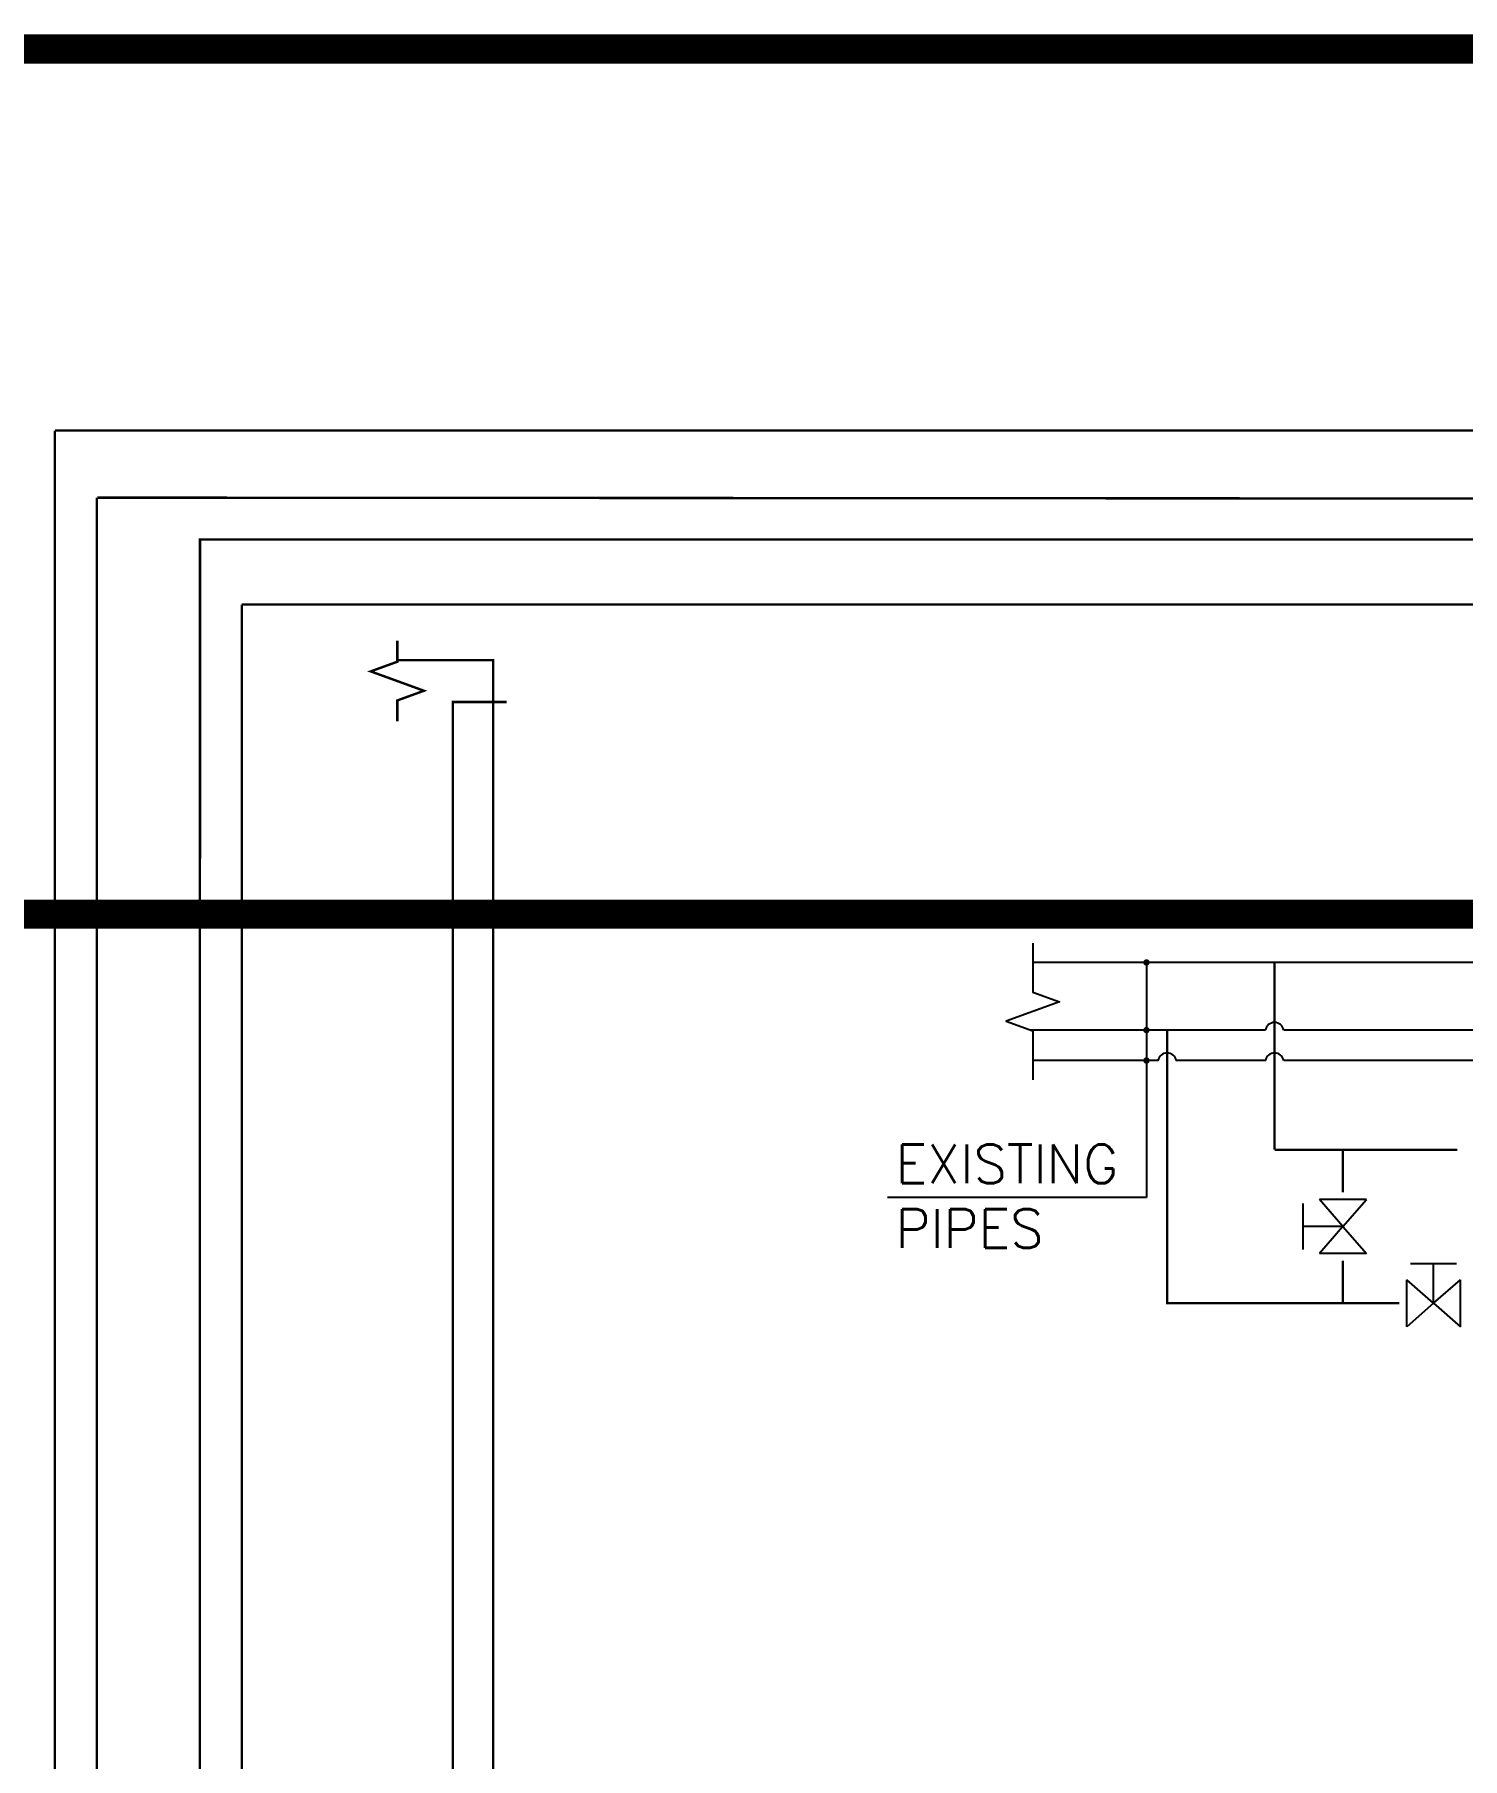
# Model space of a CAD drawing. Header units: inches. Extents: x -24112 to -17439, y -10663 to -8397.
# Drawn here: x -22517 to -21928, y -9108 to -8397 of the extents above; entities that cross this region are included whole.
import ezdxf
from ezdxf.lldxf.tags import DXFTag

# ---------------------------------------------------------------- set-up
doc = ezdxf.new("R2010")
doc.units = ezdxf.units.IN
doc.header["$LTSCALE"] = 300
doc.header["$MEASUREMENT"] = 0
doc.linetypes.add('CONTINUÏUS', pattern=[0])
doc.layers.get('0').update_dxf_attribs({"linetype": 'CONTINUOUS'})
doc.layers.get('Defpoints').update_dxf_attribs({"color": 2, "linetype": 'CONTINUOUS'})
for name, color, linetype in [('DUCT TEXT', 3, 'CONTINUOUS'), ('M-TEXT', 3, 'CONTINUOUS'), ('REF.PIPE', 5, 'CONTINUOUS'), ('SA-LEADER', 30, 'CONTINUOUS'), ('Smc_Units', 1, 'CONTINUOUS'), ('YH-CHWR', 4, 'CONTINUÏUS'), ('YH-CHWS', 6, 'CONTINUOUS')]:
    doc.layers.add(name, color=color, linetype=linetype)
doc.styles.add('2nd Floor ELEC$0$SMC_DIMMING', font='simplex.shx', dxfattribs={"width": 0.8})
doc.styles.add('ROMANS', font='romans')
tags = doc.linetypes.add('CHLLID_WATER_RETURN', pattern='A,30.7,-5.08,["CHWR",Standard,S=2.54,R=0,X=-2.54,Y=-1.27],-10.46', length=46.24).pattern_tags.tags
tags[6] = DXFTag(74, 10)
tags = doc.linetypes.add('CHLLID_WATER_SUPPLY', pattern='A,30.7,-5.08,["CHWS",Standard,S=2.54,R=0,X=-2.54,Y=-1.27],-10.46', length=46.24).pattern_tags.tags
tags[6] = DXFTag(74, 10)
tags = doc.linetypes.add('DRAINE', pattern='A,0.5,-0.2,["D",Standard,S=0.1,R=0,X=-0.1,Y=-0.05],-0.2', length=0.9).pattern_tags.tags
tags[6] = DXFTag(74, 10)
tags = doc.linetypes.add('REFRIGERANT_RETURN', pattern='A,0.5,-0.2,["RR",Standard,S=0.1,R=0,X=-0.1,Y=-0.05],-0.2', length=0.9).pattern_tags.tags
tags[6] = DXFTag(74, 10)
tags = doc.linetypes.add('REFRIGERANT_SUPPLY', pattern='A,0.5,-0.2,["RS",Standard,S=0.1,R=0,X=-0.1,Y=-0.05],-0.2', length=0.9).pattern_tags.tags
tags[6] = DXFTag(74, 10)
doc.dimstyles.new('2nd Floor ELEC$0$SMC_DOT_1-8', dxfattribs={"dimscale": 4, "dimtxt": 2, "dimasz": 0.66, "dimexe": 1.8, "dimexo": 0.625, "dimgap": 0.9, "dimtad": 0, "dimtih": 1, "dimtoh": 1, "dimdec": 0, "dimzin": 0, "dimdsep": 46, "dimlunit": 3, "dimtxsty": '2nd Floor ELEC$0$SMC_DIMMING', "dimcen": 0.09, "dimclrd": 34, "dimclre": 34, "dimclrt": 123, "dimadec": 0, "dimazin": 0, "dimtfac": 1, "dimtdec": 0, "dimtofl": 0, "dimtmove": 0, "dimatfit": 3, "dimldrblk": '2nd Floor ELEC$0$SMC_DOT', "dimfxl": 1, "dimtolj": 1, "dimtzin": 0, "dimarcsym": 0})

# ---------------------------------------------------------------- blocks, each defined once
blk = doc.blocks.new('2nd Floor ELEC$0$SMC_DOT')
at = {"color": 0, "linetype": 'ByBlock', "lineweight": -2}
blk.add_line((-0.5, 0), (-1, 0), dxfattribs=at)
at = {"color": 0, "linetype": 'ByBlock', "const_width": 0.5}
blk.add_lwpolyline([(-0.25, 0, 1), (0.25, 0, 1)], format="xyb", close=True, dxfattribs=at)
blk = doc.blocks.new('gate valve')
at = {"layer": 'Smc_Units', "lineweight": -3}
for p, q in [((-9.478096276296128, 16.38610323254034), (9.478096276296128, 16.38610323254034)), ((0, 0), (0, 16.38610323254034)), ((-11.09474937835954, -9.737968316965635), (-11.09474937835954, 9.646244512241537)), ((4.440892098500626e-16, -0.02783559816218178), (-11.09474937835954, 9.646244512241537)), ((0, -0.02783559816218178), (11.09474937835954, 9.646244512241537)), ((11.09474937835954, -9.737968316965635), (11.09474937835954, 9.646244512241537)), ((0, -0.02783559816218178), (-11.09474937835954, -9.737968316965635)), ((0, -0.02783559816218178), (11.09474937835954, -9.737968316965635))]:
    blk.add_line(p, q, dxfattribs=at)

msp = doc.modelspace()

# ---------------------------------------------------------------- linework, layer by layer
at = {"layer": 'Defpoints', "lineweight": -3, "const_width": 12}
msp.add_lwpolyline([(-20090.1847847651, -8402.534163963206), (-24106.08530229469, -8402.534163963206), (-24106.08530229469, -10657.02405358606), (-20090.1847847651, -10657.02405358606)], close=True, dxfattribs=at)
at = {"layer": 'DUCT TEXT', "color": 253, "lineweight": -3, "const_width": 12}
msp.add_lwpolyline([(-24106.08530229469, -8759.806675961678), (-20121.22561020223, -8759.806675961678)], dxfattribs=at)
at = {"layer": 'REF.PIPE', "linetype": 'REFRIGERANT_SUPPLY', "ltscale": 0.25}
msp.add_lwpolyline([(-22292.76423554982, -9621.025605534589, 1, 1, 0), (-22327.97700861383, -9621.059510255864, 1, 1, 0), (-22327.97700861383, -8654.908693993004, 1, 1, 0), (-22367.49870972383, -8654.908693993004, 0, 0, 0)], format="xyseb", dxfattribs=at)
at = {"layer": 'REF.PIPE', "linetype": 'REFRIGERANT_RETURN', "ltscale": 0.25}
msp.add_lwpolyline([(-22344.56518229859, -9638.34009356873, 1, 1, 0), (-22344.56144832027, -8672.194664809324, 1, 1, 0), (-22322.32571802658, -8672.194664809324, 0, 0, 0)], format="xyseb", dxfattribs=at)
at = {"layer": 'SA-LEADER', "color": 2, "linetype": 'Continuous', "lineweight": -3, "const_width": 1}
msp.add_lwpolyline([(-22367.49870972383, -8646.908693993004), (-22367.49870972383, -8655.551679401164), (-22378.48861940163, -8659.551679401155), (-22356.50880004598, -8667.551679401155), (-22367.49870972383, -8671.551679401164), (-22367.49870972383, -8680.194664809324)], dxfattribs=at)
at = {"layer": 'YH-CHWR', "linetype": 'CHLLID_WATER_RETURN', "ltscale": 0.009000000000000001, "const_width": 1}
for points in [[(-21867.25462413079, -8560.0757548679), (-22508.85874120614, -8560.0757548679)], [(-22508.85874122203, -9724.738092961335), (-22508.85874120614, -8560.0757548679)], [(-22431.68894011071, -9385.466995864974), (-22431.68894011071, -8631.934511457941)], [(-21143.91525587966, -8712.739606783367), (-21143.91525587966, -8712.739606783367), (-21143.91525587966, -8712.739606783367), (-21867.25462413079, -8712.739606783365), (-21867.25462414682, -8631.934511457932), (-22431.68894012675, -8631.934511457941)], [(-22005.39763439268, -8857.08463888877), (-22005.39763439268, -8779.74257289895)], [(-21929.99866852135, -8857.08463888877), (-22005.39763439268, -8857.08463888877)], [(-21977.22028352721, -8874.669242825046), (-21977.22065763698, -8857.088403573962)]]:
    msp.add_lwpolyline(points, dxfattribs=at)
at = {"layer": 'YH-CHWR', "color": 105, "linetype": 'CHLLID_WATER_RETURN', "ltscale": 0.009000000000000001}
msp.add_lwpolyline([(-21449.80251697268, -8779.746337584143), (-22105.19556918359, -8779.74633758416)], dxfattribs=at)
at = {"layer": 'YH-CHWS', "linetype": 'CHLLID_WATER_SUPPLY', "ltscale": 0.009000000000000001, "const_width": 1}
for points in [[(-22491.56859240969, -8587.79301073299), (-22491.57332633574, -9742.023507847785)], [(-22491.3854900977, -8587.793131328155), (-21822.58305952937, -8588.233619157412)], [(-22448.97491092703, -9385.466995864974), (-22448.97435501319, -8605.078422501583), (-21822.58305952937, -8605.078422501583)], [(-21977.21968021645, -8920.476961367642), (-21977.2202835272, -8902.89612211656)], [(-22040.04762835035, -8920.476961367642), (-21953.90064955764, -8920.476961367642)]]:
    msp.add_lwpolyline(points, dxfattribs=at)
at = {"layer": 'YH-CHWS', "color": 105, "linetype": 'DRAINE', "ltscale": 0.25}
for points in [[(-22105.19556627085, -8771.74633758416), (-22105.19557363978, -8791.98550515886), (-22094.2056654183, -8795.98550916023), (-22116.18548768672, -8803.985501157491), (-22105.19557946532, -8807.98550515886), (-22105.19558683424, -8828.22467273356)], [(-21736.95058723924, -8820.224744423), (-22001.60975742911, -8820.224691269195)]]:
    msp.add_lwpolyline(points, dxfattribs=at)
at = {"layer": 'YH-CHWS', "color": 105, "linetype": 'CHLLID_WATER_SUPPLY', "ltscale": 0.009000000000000001}
for points in [[(-22009.18551119699, -8807.673017371402), (-22106.05413163255, -8807.673017371415)], [(-21717.89531811128, -8807.673017371402), (-22001.60975758838, -8807.673017371402)]]:
    msp.add_lwpolyline(points, dxfattribs=at)
at = {"layer": 'YH-CHWS', "lineweight": -3, "const_width": 1}
msp.add_lwpolyline([(-22049.76356884418, -8807.669252686208), (-22049.76356884418, -8920.473196682447), (-22040.04762835035, -8920.476961367642)], dxfattribs=at)
at = {"layer": 'YH-CHWS', "color": 105, "linetype": 'DRAINE', "ltscale": 0.25}
msp.add_lwpolyline([(-22001.60975747939, -8820.224691269195, 0.8296541400085418), (-22009.18551119699, -8820.224690688903), (-22045.97569193088, -8820.224691269195, 0.8296541400120432), (-22053.55144580775, -8820.224691536858), (-22105.1955839215, -8820.22467273356)], format="xyb", dxfattribs=at)
at = {"layer": 'YH-CHWS', "color": 105, "linetype": 'CHLLID_WATER_SUPPLY', "ltscale": 0.009000000000000001}
msp.add_arc((-22005.39763439269, -8808.384508574049), 3.854118630248103, 10.63811983662693, 169.361871385795, dxfattribs=at)

# ---------------------------------------------------------------- block references
at = {"layer": 'SA-LEADER', "lineweight": -3, "rotation": 90.00000000000001}
msp.add_blockref('gate valve', (-21977.2202835272, -8888.782682470803), dxfattribs=at)
at = {"layer": 'SA-LEADER', "lineweight": -3}
msp.add_blockref('gate valve', (-21939.78720991188, -8920.47696078735), dxfattribs=at)

# ---------------------------------------------------------------- texts
at = {"layer": 'M-TEXT', "color": 7, "lineweight": -3, "insert": (-22161.87487314633, -8854.952531412664), "char_height": 16, "width": 143.7759292091254, "attachment_point": 1, "style": 'ROMANS'}
msp.add_mtext('EXISTING PIPES', dxfattribs=at)

# ---------------------------------------------------------------- leaders
at = {"layer": 'SA-LEADER', "lineweight": -3}
for points in [[(-22058.28769240728, -8779.74633758416), (-22058.28769240728, -8875.646330423004)], [(-22058.28769240728, -8807.673017371411), (-22058.28769240728, -8876.7739634339), (-22165.21719920693, -8876.7739634339)], [(-22058.28769240728, -8820.224679336241), (-22058.28769240728, -8876.7739634339), (-22165.21719920693, -8876.7739634339)]]:
    msp.add_leader(points, dimstyle='2nd Floor ELEC$0$SMC_DOT_1-8', override={"dimgap": 0.9, "dimtad": 0}, dxfattribs=at)

doc.saveas('drawing.dxf')
